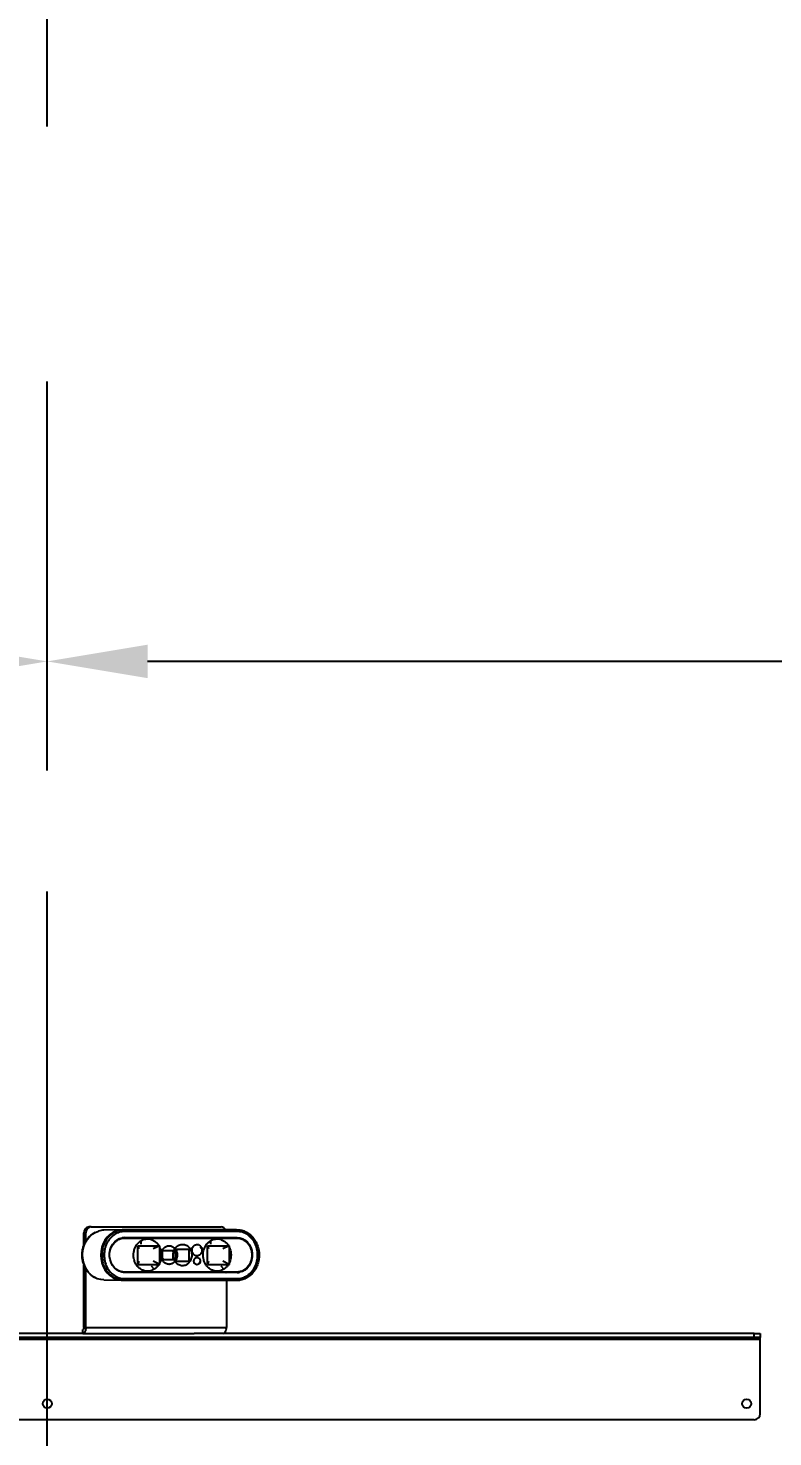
# Model space of a CAD drawing. Header units: millimetres. Extents: x 3916 to 10869, y 6515 to 11511.
# Drawn here: x 7067 to 7438, y 7604 to 8306 of the extents above; entities that cross this region are included whole.
import ezdxf

# ---------------------------------------------------------------- set-up
doc = ezdxf.new("R2010")
doc.units = ezdxf.units.MM
doc.header["$LTSCALE"] = 50
doc.header["$PDSIZE"] = -1
doc.linetypes.add('CENTERX2', pattern=[20.32, 12.7, -2.54, 2.54, -2.54])
doc.layers.add('CENTER_LINE', color=1, linetype='CENTERX2')
doc.layers.add('dim', color=4, linetype='Continuous', lineweight=18)
doc.styles.add('SLDTEXTSTYLE0', font='GULIM.TTC')
doc.dimstyles.new('ISO-25', dxfattribs={"dimtxt": 2.5, "dimasz": 2.5, "dimexe": 1.25, "dimexo": 0.625, "dimtad": 1, "dimtxsty": 'SLDTEXTSTYLE0', "dimcen": 2.5, "dimadec": 0, "dimazin": 0, "dimtfac": 1, "dimtmove": 0, "dimatfit": 3, "dimfxl": 0, "dimarcsym": 0})

# ---------------------------------------------------------------- blocks, each defined once
blk = doc.blocks.new('*D5')
at = {"layer": 'Defpoints', "color": 0}
for p in [(7076.31, 7990.34), (7076.31, 7923.51), (8090.12, 7689.16)]:
    blk.add_point(p, dxfattribs=at)
at = {"layer": 'dim', "color": 0, "lineweight": -2, "ltscale": 2}
for p, q in [((7076.31, 7936.01), (7076.31, 8015.34)), ((8090.12, 7701.66), (8090.12, 8015.34)), ((8040.12, 7990.34), (7126.31, 7990.34))]:
    blk.add_line(p, q, dxfattribs=at)
at = {"layer": 'dim', "color": 0}
for points in [[(7126.31, 7998.67), (7126.31, 7982), (7076.31, 7990.34)], [(8040.12, 7982), (8040.12, 7998.67), (8090.12, 7990.34)]]:
    blk.add_solid(points, dxfattribs=at)
at = {"layer": 'dim', "color": 0, "insert": (7583.22, 8032.59), "char_height": 50, "attachment_point": 5, "style": 'SLDTEXTSTYLE0'}
blk.add_mtext('1013,81', dxfattribs=at)
blk = doc.blocks.new('*D6')
at = {"layer": 'Defpoints', "color": 0}
for p in [(6062.5, 7990.34), (7076.31, 7923.51), (6062.5, 7689.16)]:
    blk.add_point(p, dxfattribs=at)
at = {"layer": 'dim', "color": 0, "lineweight": -2, "ltscale": 2}
for p, q in [((6062.5, 7701.66), (6062.5, 8015.34)), ((7076.31, 7936.01), (7076.31, 8015.34)), ((7026.31, 7990.34), (6112.5, 7990.34))]:
    blk.add_line(p, q, dxfattribs=at)
at = {"layer": 'dim', "color": 0}
for points in [[(6112.5, 7998.67), (6112.5, 7982), (6062.5, 7990.34)], [(7026.31, 7982), (7026.31, 7998.67), (7076.31, 7990.34)]]:
    blk.add_solid(points, dxfattribs=at)
at = {"layer": 'dim', "color": 0, "insert": (6569.4, 8032.59), "char_height": 50, "attachment_point": 5, "style": 'SLDTEXTSTYLE0'}
blk.add_mtext('1013,81', dxfattribs=at)
blk = doc.blocks.new('*D25')
at = {"layer": 'Defpoints', "color": 0}
for p in [(7076.31, 10374.33), (7037.28, 8872.8), (6982.13, 8777.29), (6894.79, 8441.68), (7076.31, 7240.74)]:
    blk.add_point(p, dxfattribs=at)
at = {"layer": 'dim', "color": 0, "lineweight": -2, "ltscale": 2}
blk.add_line((6975.88, 8766.46), (6798.44, 8459.12), dxfattribs=at)
blk.add_arc((7076.31, 8940.41), 530.74, 245.39976, 264.60024, dxfattribs=at)
at = {"layer": 'dim', "color": 0}
for points in [[(6859.19, 8465.25), (6851.55, 8450.44), (6810.94, 8480.77)], [(7025.97, 8403.7), (7026.76, 8420.35), (7076.31, 8409.67)]]:
    blk.add_solid(points, dxfattribs=at)
at = {"layer": 'dim', "color": 0, "insert": (6949.01, 8465.3), "char_height": 50, "attachment_point": 5, "rotation": 345, "style": 'SLDTEXTSTYLE0'}
blk.add_mtext('30%%d', dxfattribs=at)
blk = doc.blocks.new('*D26')
at = {"layer": 'Defpoints', "color": 0}
for p in [(7076.31, 10374.33), (7115.34, 8872.8), (7170.49, 8777.29), (7168.47, 8417.73), (7076.31, 7240.74)]:
    blk.add_point(p, dxfattribs=at)
at = {"layer": 'dim', "color": 0, "lineweight": -2, "ltscale": 2}
blk.add_line((7176.74, 8766.46), (7354.18, 8459.12), dxfattribs=at)
blk.add_arc((7076.31, 8940.41), 530.74, 275.39976, 294.60024, dxfattribs=at)
at = {"layer": 'dim', "color": 0}
for points in [[(7301.07, 8450.44), (7293.42, 8465.25), (7341.68, 8480.77)], [(7125.86, 8420.35), (7126.65, 8403.7), (7076.31, 8409.67)]]:
    blk.add_solid(points, dxfattribs=at)
at = {"layer": 'dim', "color": 0, "insert": (7203.61, 8465.3), "char_height": 50, "attachment_point": 5, "rotation": 15, "style": 'SLDTEXTSTYLE0'}
blk.add_mtext('30%%d', dxfattribs=at)
blk = doc.blocks.new('*D37')
at = {"layer": 'Defpoints', "color": 0}
for p in [(7269.11, 10680.9), (7076.31, 10374.33), (7170.49, 10314.29), (7115.34, 10218.77), (7076.31, 7240.74)]:
    blk.add_point(p, dxfattribs=at)
at = {"layer": 'dim', "color": 0, "lineweight": -2, "ltscale": 2}
for p, q in [((7076.31, 10386.83), (7076.31, 10739.89)), ((7176.74, 10325.11), (7370.67, 10661.02))]:
    blk.add_line(p, q, dxfattribs=at)
blk.add_arc((7076.31, 10151.17), 563.73, 65.08356, 84.91644, dxfattribs=at)
at = {"layer": 'dim', "color": 0}
for points in [[(7126.63, 10721), (7125.89, 10704.35), (7076.31, 10714.89)], [(7309.96, 10655.03), (7317.65, 10669.82), (7358.17, 10639.37)]]:
    blk.add_solid(points, dxfattribs=at)
at = {"layer": 'dim', "color": 0, "insert": (7232.27, 10733.24), "char_height": 50, "attachment_point": 5, "rotation": 345, "style": 'SLDTEXTSTYLE0'}
blk.add_mtext('30%%d', dxfattribs=at)
blk = doc.blocks.new('*D38')
at = {"layer": 'Defpoints', "color": 0}
for p in [(6978.47, 10706.05), (7076.31, 10374.33), (6982.13, 10314.29), (7037.28, 10218.77), (7076.31, 7240.74)]:
    blk.add_point(p, dxfattribs=at)
at = {"layer": 'dim', "color": 0, "lineweight": -2, "ltscale": 2}
for p, q in [((7076.31, 10386.83), (7076.31, 10739.61)), ((6975.88, 10325.11), (6782.09, 10660.78))]:
    blk.add_line(p, q, dxfattribs=at)
blk.add_arc((7076.31, 10151.17), 563.45, 95.08608, 114.91392, dxfattribs=at)
at = {"layer": 'dim', "color": 0}
for points in [[(7026.73, 10704.07), (7025.99, 10720.72), (7076.31, 10714.61)], [(6835.11, 10669.57), (6842.8, 10654.79), (6794.59, 10639.13)]]:
    blk.add_solid(points, dxfattribs=at)
at = {"layer": 'dim', "color": 0, "insert": (6920.42, 10732.96), "char_height": 50, "attachment_point": 5, "rotation": 15, "style": 'SLDTEXTSTYLE0'}
blk.add_mtext('30%%d', dxfattribs=at)

msp = doc.modelspace()

# ---------------------------------------------------------------- linework, layer by layer
at = {"color": 7, "linetype": 'Continuous', "lineweight": 25}
for p, q in [((7094.559, 7705.741), (7095.559, 7705.741)), ((7094.559, 7699.825), (7094.559, 7705.741)), ((7095.559, 7701.791), (7095.559, 7705.741)), ((7098.157, 7708.741), (7097.157, 7708.741)), ((7098.157, 7708.741), (7162.961, 7708.741)), ((7113.669, 7707.29), (7104.471, 7707.129)), ((7113.054, 7703.072), (7114.409, 7703.226)), ((7113.834, 7707.291), (7114.441, 7707.27)), ((7169.887, 7707.291), (7113.834, 7707.291)), ((7114.255, 7703.286), (7114.071, 7703.283)), ((7114.255, 7703.286), (7114.785, 7703.323)), ((7114.409, 7703.226), (7114.759, 7703.226)), ((7170.494, 7707.27), (7114.441, 7707.27)), ((7114.759, 7703.226), (7170.812, 7703.226)), ((7114.785, 7703.323), (7170.839, 7703.323)), ((7170.887, 7706.47), (7114.834, 7706.47)), ((7114.834, 7703.423), (7170.887, 7703.423)), ((7122.897, 7701.796), (7122.982, 7700.149)), ((7157.538, 7701.796), (7157.623, 7700.149)), ((7169.887, 7707.291), (7170.385, 7707.291)), ((7169.887, 7707.291), (7170.494, 7707.27)), ((7171.087, 7707.215), (7169.887, 7707.291)), ((7170.385, 7707.291), (7170.159, 7707.287)), ((7170.385, 7707.291), (7170.53, 7707.29)), ((7171.687, 7707.135), (7170.494, 7707.27)), ((7171.692, 7707.194), (7171.087, 7707.215)), ((7172.19, 7707.194), (7171.585, 7707.215)), ((7121.398, 7699.416), (7121.412, 7699.377)), ((7121.398, 7690.067), (7121.398, 7699.416)), ((7121.412, 7699.377), (7121.982, 7697.775)), ((7121.412, 7699.377), (7132.335, 7699.377)), ((7132.335, 7699.377), (7129.099, 7697.775)), ((7132.415, 7699.416), (7132.335, 7699.377)), ((7132.415, 7690.067), (7132.415, 7699.416)), ((7133.606, 7696.776), (7133.472, 7696.961)), ((7134.081, 7696.231), (7133.606, 7697.031)), ((7133.606, 7697.031), (7140.708, 7697.031)), ((7133.606, 7697.031), (7133.606, 7692.451)), ((7138.702, 7696.231), (7139.369, 7696.497)), ((7139.587, 7697.301), (7139.747, 7697.031)), ((7139.71, 7696.633), (7140.077, 7696.78)), ((7140.077, 7697.411), (7140.077, 7697.031)), ((7140.077, 7696.802), (7140.077, 7692.681)), ((7140.085, 7696.783), (7140.708, 7697.031)), ((7140.09, 7697.717), (7146.743, 7697.717)), ((7140.708, 7697.031), (7140.708, 7692.451)), ((7146.736, 7697.679), (7146.736, 7691.804)), ((7148.717, 7695.81), (7148.852, 7696.044)), ((7152.459, 7698.319), (7153.064, 7698.553)), ((7156.039, 7699.416), (7156.053, 7699.377)), ((7156.039, 7690.067), (7156.039, 7699.416)), ((7156.053, 7699.377), (7156.623, 7697.775)), ((7156.053, 7699.377), (7166.976, 7699.377)), ((7166.976, 7699.377), (7163.74, 7697.775)), ((7167.056, 7699.416), (7166.976, 7699.377)), ((7167.056, 7690.067), (7167.056, 7699.416)), ((7094.559, 7658.741), (7094.559, 7689.627)), ((7107.354, 7694.741), (7107.41, 7694.741)), ((7121.412, 7690.106), (7121.398, 7690.067)), ((7121.982, 7691.708), (7121.412, 7690.106)), ((7121.412, 7690.106), (7132.335, 7690.106)), ((7128.099, 7689.333), (7129.572, 7687.687)), ((7132.335, 7690.106), (7129.099, 7691.708)), ((7132.335, 7690.106), (7132.415, 7690.067)), ((7134.081, 7693.251), (7133.606, 7692.451)), ((7133.606, 7692.451), (7140.708, 7692.451)), ((7139.312, 7693.008), (7138.702, 7693.251)), ((7140.077, 7692.703), (7139.71, 7692.85)), ((7140.077, 7692.451), (7140.077, 7692.072)), ((7140.077, 7691.926), (7140.077, 7691.804)), ((7140.708, 7692.451), (7140.085, 7692.7)), ((7140.09, 7691.766), (7146.743, 7691.766)), ((7146.736, 7692.557), (7147.703, 7692.182)), ((7149.583, 7692.418), (7149.549, 7692.611)), ((7152.305, 7690.872), (7151.728, 7691.065)), ((7156.053, 7690.106), (7156.039, 7690.067)), ((7156.623, 7691.708), (7156.053, 7690.106)), ((7156.053, 7690.106), (7166.976, 7690.106)), ((7162.74, 7689.333), (7164.213, 7687.687)), ((7166.976, 7690.106), (7163.74, 7691.708)), ((7166.976, 7690.106), (7167.056, 7690.067)), ((7095.559, 7658.741), (7095.559, 7687.735)), ((7104.471, 7682.353), (7113.669, 7682.193)), ((7113.834, 7682.191), (7114.441, 7682.213)), ((7113.834, 7682.191), (7169.887, 7682.191)), ((7113.935, 7682.242), (7114.015, 7682.24)), ((7114.071, 7686.2), (7114.255, 7686.197)), ((7114.255, 7686.197), (7114.785, 7686.16)), ((7114.255, 7686.197), (7170.308, 7686.197)), ((7114.409, 7686.256), (7114.759, 7686.256)), ((7114.441, 7682.213), (7170.494, 7682.213)), ((7170.812, 7686.256), (7114.759, 7686.256)), ((7170.839, 7686.16), (7114.785, 7686.16)), ((7170.887, 7686.06), (7114.834, 7686.06)), ((7114.834, 7683.012), (7170.887, 7683.012)), ((7165.614, 7686.299), (7165.403, 7686.134)), ((7165.559, 7682.191), (7165.559, 7658.741)), ((7169.887, 7682.191), (7171.085, 7682.268)), ((7169.887, 7682.191), (7170.494, 7682.213)), ((7170.385, 7682.191), (7169.887, 7682.191)), ((7170.385, 7682.191), (7170.159, 7682.195)), ((7170.308, 7686.197), (7170.839, 7686.16)), ((7170.494, 7682.213), (7171.687, 7682.348)), ((7171.087, 7682.268), (7171.692, 7682.289)), ((7171.585, 7682.268), (7172.19, 7682.289)), ((7172.185, 7682.348), (7171.654, 7682.288)), ((7431.309, 7652.741), (6721.309, 7652.741)), ((7428.309, 7653.741), (6724.309, 7653.741)), ((7094.059, 7655.741), (7058.559, 7655.741)), ((7094.059, 7655.741), (7094.059, 7657.741)), ((7094.059, 7655.741), (7149.485, 7655.741)), ((7094.559, 7658.741), (7095.559, 7658.741)), ((7095.559, 7658.741), (7165.559, 7658.741)), ((7428.309, 7655.741), (7149.485, 7655.741)), ((7428.309, 7653.741), (7428.309, 7655.741)), ((7428.309, 7655.741), (7431.309, 7655.741)), ((7431.309, 7653.741), (7428.309, 7653.741)), ((7431.309, 7655.741), (7431.309, 7653.741)), ((7431.309, 7652.741), (7431.309, 7653.741)), ((7431.309, 7615.741), (7431.309, 7652.741)), ((7428.309, 7612.741), (6724.309, 7612.741))]:
    msp.add_line(p, q, dxfattribs=at)
at = {"color": 7, "linetype": 'Continuous', "lineweight": 25, "flags": 128}
for points in [[(7100.394, 7683.36), (7099.598, 7683.782), (7098.172, 7684.79), (7096.901, 7686.044), (7095.816, 7687.512), (7094.943, 7689.157), (7094.303, 7690.94), (7093.913, 7692.817), (7093.782, 7694.741), (7093.913, 7696.666), (7094.303, 7698.542), (7094.943, 7700.325), (7095.816, 7701.971), (7096.901, 7703.439), (7098.172, 7704.692), (7099.598, 7705.701), (7100.394, 7706.123)], [(7104.471, 7682.353), (7102.926, 7682.51), (7101.262, 7682.98), (7099.683, 7683.749), (7098.231, 7684.799), (7096.943, 7686.103), (7095.85, 7687.626), (7094.981, 7689.331), (7094.358, 7691.174), (7093.998, 7693.108), (7093.908, 7695.084), (7094.092, 7697.051), (7094.545, 7698.959), (7095.255, 7700.759), (7096.204, 7702.406), (7097.368, 7703.858), (7098.717, 7705.077), (7100.217, 7706.032), (7101.83, 7706.7)], [(7113.834, 7707.291), (7112.133, 7707.137), (7110.475, 7706.677), (7108.899, 7705.924), (7107.445, 7704.895), (7106.148, 7703.616), (7105.041, 7702.118), (7104.15, 7700.439), (7103.497, 7698.62), (7103.099, 7696.705), (7102.965, 7694.741), (7103.099, 7692.778), (7103.497, 7690.863), (7104.15, 7689.044), (7105.041, 7687.365), (7106.148, 7685.867), (7107.445, 7684.588), (7108.899, 7683.559), (7110.475, 7682.806), (7112.133, 7682.346), (7113.834, 7682.191)], [(7114.834, 7686.06), (7113.439, 7686.21), (7112.094, 7686.657), (7110.843, 7687.384), (7109.731, 7688.366), (7108.795, 7689.569), (7108.069, 7690.952), (7107.578, 7692.466), (7107.338, 7694.059), (7107.359, 7695.676), (7107.639, 7697.26), (7108.168, 7698.757), (7108.928, 7700.115), (7109.894, 7701.286), (7111.03, 7702.23), (7112.299, 7702.915), (7113.655, 7703.316)], [(7114.785, 7686.16), (7113.407, 7686.309), (7112.077, 7686.75), (7110.841, 7687.469), (7109.741, 7688.439), (7108.816, 7689.629), (7108.099, 7690.996), (7107.613, 7692.492), (7107.377, 7694.067), (7107.397, 7695.665), (7107.673, 7697.231), (7108.196, 7698.711), (7108.948, 7700.053), (7109.902, 7701.211), (7111.026, 7702.144), (7112.28, 7702.821), (7113.621, 7703.217)], [(7113.621, 7703.217), (7113.63, 7703.219), (7113.638, 7703.225), (7113.645, 7703.235), (7113.651, 7703.247), (7113.655, 7703.262), (7113.657, 7703.279), (7113.657, 7703.297), (7113.655, 7703.316)], [(7114.834, 7703.423), (7114.833, 7703.404), (7114.83, 7703.385), (7114.826, 7703.368), (7114.82, 7703.353), (7114.812, 7703.341), (7114.804, 7703.332), (7114.795, 7703.325), (7114.785, 7703.323)], [(7170.887, 7703.423), (7170.886, 7703.404), (7170.883, 7703.385), (7170.879, 7703.368), (7170.873, 7703.353), (7170.866, 7703.341), (7170.857, 7703.332), (7170.848, 7703.325), (7170.839, 7703.323)], [(7170.839, 7703.323), (7172.214, 7703.175), (7173.542, 7702.735), (7174.776, 7702.02), (7175.874, 7701.053), (7176.799, 7699.868), (7177.517, 7698.506), (7178.005, 7697.014), (7178.246, 7695.444), (7178.23, 7693.849), (7177.96, 7692.285), (7177.443, 7690.806), (7176.699, 7689.463), (7175.752, 7688.302), (7174.635, 7687.364), (7173.387, 7686.68), (7172.052, 7686.275)], [(7170.887, 7703.423), (7172.278, 7703.273), (7173.621, 7702.828), (7174.87, 7702.105), (7175.981, 7701.126), (7176.916, 7699.928), (7177.643, 7698.55), (7178.137, 7697.041), (7178.38, 7695.452), (7178.365, 7693.839), (7178.091, 7692.257), (7177.569, 7690.761), (7176.815, 7689.402), (7175.857, 7688.227), (7174.728, 7687.278), (7173.465, 7686.586), (7172.114, 7686.176)], [(7114.409, 7686.256), (7112.975, 7686.419), (7112.957, 7686.424)], [(7114.834, 7686.06), (7114.833, 7686.079), (7114.83, 7686.097), (7114.826, 7686.114), (7114.82, 7686.129), (7114.812, 7686.142), (7114.804, 7686.151), (7114.795, 7686.157), (7114.785, 7686.16)], [(7170.308, 7686.197), (7171.692, 7686.348), (7171.739, 7686.358)], [(7172.089, 7682.347), (7172.085, 7682.346), (7170.385, 7682.191)], [(7170.887, 7686.06), (7170.886, 7686.079), (7170.883, 7686.097), (7170.879, 7686.114), (7170.873, 7686.129), (7170.866, 7686.142), (7170.857, 7686.151), (7170.848, 7686.157), (7170.839, 7686.16)], [(7095.559, 7658.741), (7095.531, 7658.156), (7095.445, 7657.593), (7095.307, 7657.075), (7095.12, 7656.62), (7094.893, 7656.247), (7094.633, 7655.97), (7094.352, 7655.799), (7094.059, 7655.741)], [(7094.559, 7658.741), (7094.55, 7658.546), (7094.521, 7658.359), (7094.475, 7658.186), (7094.413, 7658.034), (7094.337, 7657.91), (7094.251, 7657.818), (7094.157, 7657.761), (7094.059, 7657.741)], [(7164.059, 7655.741), (7164.352, 7655.799), (7164.633, 7655.97), (7164.893, 7656.247), (7165.12, 7656.62), (7165.307, 7657.075), (7165.445, 7657.593), (7165.531, 7658.156), (7165.559, 7658.741)]]:
    msp.add_lwpolyline(points, dxfattribs=at)
at = {"color": 7, "linetype": 'Continuous', "lineweight": 25}
for centre in [(7076.309, 7620.741), (7424.509, 7620.741)]:
    msp.add_circle(centre, 2.25, dxfattribs=at)
for centre, radius, start, end in [((7097.374, 7705.929), 2.821, 94.40195, 183.811261), ((7098.374, 7705.929), 2.821, 94.40195, 183.811261), ((7104.641, 7697.738), 9.393, 91.035554, 107.418018), ((7114.786, 7696.863), 6.46, 90.008438, 100.395498), ((7114.835, 7696.888), 6.535, 90.008438, 100.395498), ((7162.867, 7706.166), 2.578, 25.898865, 87.904496), ((7114.281, 7686.279), 0.0858, 192.642775, 252.474166), ((7170.333, 7686.277), 0.0841, 194.346765, 252.795367), ((7170.838, 7692.622), 6.462, 270.009531, 280.827402), ((7170.886, 7692.597), 6.537, 270.009532, 280.827402), ((7172.007, 7686.178), 0.107, 359.272636, 65.366436), ((7428.309, 7615.741), 3, 270, 0)]:
    msp.add_arc(centre, radius, start, end, dxfattribs=at)
for points, knots in [([(7100.08, 7705.935), (7099.77, 7705.776), (7098.963, 7705.364), (7097.794, 7704.453), (7096.589, 7703.253), (7095.557, 7701.87), (7094.714, 7700.339), (7094.08, 7698.687), (7093.669, 7696.945), (7093.493, 7695.149), (7093.56, 7693.334), (7093.872, 7691.541), (7094.426, 7689.807), (7095.213, 7688.174), (7096.217, 7686.676), (7097.422, 7685.361), (7098.67, 7684.315), (7099.567, 7683.823), (7099.95, 7683.612)], [0, 0, 0, 0, 0.0390391, 0.1016874, 0.1647449, 0.2283143, 0.2924377, 0.3571026, 0.4222593, 0.4878407, 0.5537772, 0.6199912, 0.6863814, 0.7528341, 0.8191986, 0.8852957, 0.9509451, 1, 1, 1, 1]), ([(7114.441, 7707.27), (7113.73, 7707.224), (7112.31, 7707.131), (7110.262, 7706.385), (7108.374, 7705.227), (7106.719, 7703.657), (7105.361, 7701.747), (7104.352, 7699.567), (7103.73, 7697.201), (7103.52, 7694.741), (7103.73, 7692.281), (7104.352, 7689.916), (7105.361, 7687.736), (7106.719, 7685.825), (7108.374, 7684.255), (7110.262, 7683.097), (7112.31, 7682.352), (7113.73, 7682.259), (7114.441, 7682.213)], [0, 0, 0, 0, 0.0625029, 0.1250003, 0.1874976, 0.2499971, 0.3124959, 0.3749943, 0.4374967, 0.4999979, 0.5624982, 0.6250006, 0.6875032, 0.7500027, 0.812502, 0.8750012, 0.9375001, 1, 1, 1, 1]), ([(7114.834, 7706.47), (7113.947, 7706.393), (7112.174, 7706.237), (7109.697, 7705.006), (7107.569, 7703.133), (7105.936, 7700.673), (7104.909, 7697.812), (7104.559, 7694.741), (7104.909, 7691.671), (7105.936, 7688.81), (7107.569, 7686.35), (7109.697, 7684.477), (7112.174, 7683.246), (7113.947, 7683.09), (7114.834, 7683.012)], [0, 0, 0, 0, 0.0833357, 0.1666647, 0.249997, 0.3333285, 0.4166622, 0.4999978, 0.5833319, 0.6666693, 0.7500028, 0.8333353, 0.9166671, 1, 1, 1, 1]), ([(7109.609, 7700.785), (7109.954, 7701.14), (7110.658, 7701.865), (7111.931, 7702.624), (7113.315, 7703.132), (7114.277, 7703.195), (7114.759, 7703.226)], [0, 0, 0, 0, 0.242134, 0.494756, 0.747378, 1, 1, 1, 1]), ([(7113.989, 7707.237), (7113.989, 7707.238), (7113.987, 7707.243), (7113.958, 7707.242), (7113.935, 7707.241)], [0, 0, 0, 0, 0.2319364, 1, 1, 1, 1]), ([(7122.897, 7701.796), (7123.309, 7702.022), (7124.134, 7702.474), (7125.486, 7702.782), (7126.858, 7702.801), (7128.207, 7702.504), (7129.483, 7701.913), (7130.621, 7701.035), (7131.438, 7700.172), (7131.784, 7699.553), (7131.883, 7699.377)], [0, 0, 0, 0, 0.1351368, 0.2702736, 0.4054104, 0.5405472, 0.675684, 0.8108208, 0.9459576, 1, 1, 1, 1]), ([(7157.538, 7701.796), (7157.95, 7702.022), (7158.775, 7702.474), (7160.127, 7702.782), (7161.499, 7702.801), (7162.848, 7702.504), (7164.124, 7701.913), (7165.263, 7701.036), (7166.096, 7700.15), (7166.455, 7699.505), (7166.568, 7699.303)], [0, 0, 0, 0, 0.13410629, 0.26821257, 0.40231886, 0.53642514, 0.67053143, 0.80463771, 0.938744, 1, 1, 1, 1]), ([(7170.887, 7683.012), (7171.774, 7683.09), (7173.546, 7683.246), (7176.024, 7684.477), (7178.152, 7686.35), (7179.785, 7688.81), (7180.811, 7691.671), (7181.161, 7694.741), (7180.811, 7697.812), (7179.785, 7700.673), (7178.152, 7703.133), (7176.024, 7705.006), (7173.546, 7706.237), (7171.773, 7706.393), (7170.887, 7706.47)], [0, 0, 0, 0, 0.0833357, 0.1666647, 0.249997, 0.3333285, 0.4166622, 0.4999978, 0.5833319, 0.6666693, 0.7500028, 0.8333353, 0.9166671, 1, 1, 1, 1]), ([(7171.687, 7682.348), (7171.996, 7682.374), (7173.014, 7682.459), (7174.671, 7683.109), (7176.561, 7684.253), (7178.215, 7685.827), (7179.574, 7687.736), (7180.583, 7689.916), (7181.204, 7692.281), (7181.414, 7694.741), (7181.205, 7697.201), (7180.583, 7699.567), (7179.574, 7701.747), (7178.216, 7703.657), (7176.561, 7705.23), (7174.671, 7706.374), (7173.014, 7707.024), (7171.996, 7707.109), (7171.687, 7707.135)], [0, 0, 0, 0, 0.02935366, 0.0965863, 0.16381877, 0.23105355, 0.29828758, 0.36552128, 0.43275916, 0.49999587, 0.56723153, 0.63446951, 0.70170763, 0.76894248, 0.83617701, 0.90341156, 0.97064569, 1, 1, 1, 1]), ([(7172.185, 7707.135), (7172.494, 7707.109), (7173.512, 7707.024), (7175.169, 7706.374), (7177.059, 7705.23), (7178.713, 7703.656), (7180.072, 7701.747), (7181.081, 7699.567), (7181.702, 7697.201), (7181.912, 7694.741), (7181.703, 7692.281), (7181.081, 7689.916), (7180.072, 7687.735), (7178.714, 7685.826), (7177.059, 7684.252), (7175.169, 7683.109), (7173.512, 7682.459), (7172.494, 7682.374), (7172.185, 7682.348)], [0, 0, 0, 0, 0.0293572, 0.0965897, 0.1638219, 0.2310564, 0.2982902, 0.3655237, 0.4327614, 0.4999979, 0.5672333, 0.634471, 0.7017089, 0.7689436, 0.8361779, 0.9034122, 0.9706461, 1, 1, 1, 1]), ([(7132.415, 7698.403), (7132.584, 7697.99), (7132.947, 7697.1), (7133.198, 7695.605), (7133.211, 7694.024), (7132.971, 7692.468), (7132.599, 7691.518), (7132.415, 7691.048)], [0, 0, 0, 0, 0.179001, 0.3853444, 0.5916878, 0.7980313, 1, 1, 1, 1]), ([(7133.472, 7696.961), (7133.776, 7697.46), (7134.385, 7698.456), (7135.837, 7699.295), (7137.434, 7699.469), (7138.944, 7698.898), (7140.024, 7697.973), (7140.341, 7697.173), (7140.439, 7696.924)], [0, 0, 0, 0, 0.1834613, 0.3669227, 0.550384, 0.7338454, 0.9173067, 1, 1, 1, 1]), ([(7140.708, 7696.331), (7140.753, 7696.236), (7141.052, 7695.615), (7141.097, 7694.466), (7140.812, 7693.58), (7140.708, 7693.256)], [0, 0, 0, 0, 0.1018293, 0.6724835, 1, 1, 1, 1]), ([(7167.056, 7698.403), (7167.225, 7697.99), (7167.588, 7697.1), (7167.839, 7695.605), (7167.853, 7694.024), (7167.612, 7692.468), (7167.24, 7691.518), (7167.056, 7691.048)], [0, 0, 0, 0, 0.179001, 0.3853444, 0.5916878, 0.7980313, 1, 1, 1, 1]), ([(7114.759, 7686.256), (7114.277, 7686.287), (7113.314, 7686.348), (7111.937, 7686.869), (7110.948, 7687.41), (7110.491, 7687.859), (7110.4, 7687.948)], [0, 0, 0, 0, 0.3078982, 0.6157964, 0.9236945, 1, 1, 1, 1]), ([(7131.887, 7690.106), (7131.813, 7689.968), (7131.496, 7689.386), (7130.726, 7688.529), (7129.957, 7687.968), (7129.572, 7687.687)], [0, 0, 0, 0, 0.1338324, 0.5669162, 1, 1, 1, 1]), ([(7166.568, 7690.175), (7166.48, 7690.014), (7166.152, 7689.407), (7165.367, 7688.529), (7164.598, 7687.967), (7164.213, 7687.687)], [0, 0, 0, 0, 0.15312719, 0.5765636, 1, 1, 1, 1]), ([(7114.026, 7682.24), (7114.026, 7682.24), (7114.029, 7682.241), (7114.021, 7682.242), (7114.003, 7682.249), (7113.983, 7682.257), (7113.96, 7682.27), (7113.938, 7682.286), (7113.927, 7682.299), (7113.923, 7682.304)], [0, 0, 0, 0, 0.005741, 0.3486482, 0.499936, 0.6414624, 0.7797751, 0.9232638, 1, 1, 1, 1]), ([(7165.286, 7686.065), (7165.304, 7686.068), (7165.431, 7686.093), (7165.53, 7686.198), (7165.614, 7686.289)], [0, 0, 0, 0, 0.14004049, 1, 1, 1, 1])]:
    msp.add_open_spline(points, degree=3, knots=knots, dxfattribs=at)
for points in [[(7114.834, 7706.47), (7114.828, 7706.574), (7114.816, 7706.781), (7114.725, 7707.044), (7114.596, 7707.23), (7114.492, 7707.257), (7114.441, 7707.27)], [(7129.572, 7687.687), (7129.16, 7687.461), (7128.335, 7687.009), (7126.984, 7686.701), (7125.612, 7686.682), (7124.262, 7686.979), (7122.988, 7687.572), (7121.839, 7688.441), (7120.859, 7689.552), (7120.086, 7690.863), (7119.549, 7692.322), (7119.269, 7693.875), (7119.256, 7695.461), (7119.512, 7697.019), (7120.025, 7698.491), (7120.78, 7699.813), (7121.735, 7700.96), (7122.51, 7701.517), (7122.897, 7701.796)], [(7164.213, 7687.687), (7163.801, 7687.461), (7162.977, 7687.009), (7161.625, 7686.701), (7160.253, 7686.682), (7158.903, 7686.979), (7157.629, 7687.572), (7156.481, 7688.441), (7155.5, 7689.552), (7154.727, 7690.863), (7154.19, 7692.322), (7153.91, 7693.875), (7153.897, 7695.461), (7154.153, 7697.019), (7154.666, 7698.491), (7155.421, 7699.813), (7156.376, 7700.96), (7157.151, 7701.517), (7157.538, 7701.796)], [(7170.887, 7706.47), (7170.881, 7706.574), (7170.869, 7706.781), (7170.779, 7707.044), (7170.649, 7707.23), (7170.546, 7707.257), (7170.494, 7707.27)], [(7170.812, 7703.226), (7171.293, 7703.195), (7172.255, 7703.132), (7173.642, 7702.627), (7174.921, 7701.843), (7176.041, 7700.78), (7176.962, 7699.486), (7177.641, 7698.009), (7178.078, 7696.407), (7178.133, 7695.297), (7178.16, 7694.741)], [(7140.509, 7692.522), (7140.204, 7692.023), (7139.595, 7691.027), (7138.142, 7690.187), (7136.551, 7690.017), (7135.018, 7690.573), (7133.785, 7691.763), (7133.049, 7693.4), (7132.875, 7695.266), (7133.273, 7696.396), (7133.472, 7696.961)], [(7147.703, 7692.182), (7147.352, 7691.607), (7146.65, 7690.457), (7144.973, 7689.489), (7143.139, 7689.293), (7141.371, 7689.934), (7139.948, 7691.306), (7139.1, 7693.194), (7138.9, 7695.346), (7139.358, 7696.649), (7139.587, 7697.301)], [(7139.587, 7697.301), (7139.938, 7697.876), (7140.641, 7699.026), (7142.317, 7699.993), (7144.151, 7700.189), (7145.92, 7699.549), (7147.342, 7698.177), (7148.19, 7696.289), (7148.391, 7694.137), (7147.932, 7692.833), (7147.703, 7692.182)], [(7148.717, 7695.81), (7148.594, 7696.159), (7148.348, 7696.858), (7148.456, 7698.01), (7148.91, 7699.022), (7149.672, 7699.757), (7150.619, 7700.1), (7151.602, 7699.995), (7152.5, 7699.476), (7152.876, 7698.861), (7153.064, 7698.553)], [(7153.064, 7698.553), (7153.187, 7698.203), (7153.432, 7697.505), (7153.325, 7696.353), (7152.871, 7695.341), (7152.109, 7694.606), (7151.162, 7694.263), (7150.179, 7694.368), (7149.281, 7694.886), (7148.905, 7695.502), (7148.717, 7695.81)], [(7152.305, 7690.872), (7152.186, 7690.677), (7151.947, 7690.286), (7151.378, 7689.958), (7150.755, 7689.891), (7150.154, 7690.109), (7149.671, 7690.575), (7149.383, 7691.216), (7149.315, 7691.947), (7149.471, 7692.389), (7149.549, 7692.611)], [(7149.549, 7692.611), (7149.668, 7692.806), (7149.906, 7693.196), (7150.476, 7693.525), (7151.099, 7693.592), (7151.699, 7693.374), (7152.182, 7692.908), (7152.47, 7692.267), (7152.538, 7691.536), (7152.383, 7691.093), (7152.305, 7690.872)], [(7178.16, 7694.741), (7178.133, 7694.186), (7178.078, 7693.075), (7177.641, 7691.473), (7176.962, 7689.997), (7176.041, 7688.703), (7174.921, 7687.64), (7173.642, 7686.856), (7172.255, 7686.351), (7171.293, 7686.288), (7170.812, 7686.256)], [(7114.834, 7683.012), (7114.828, 7682.909), (7114.816, 7682.701), (7114.725, 7682.439), (7114.596, 7682.253), (7114.492, 7682.226), (7114.441, 7682.213)], [(7170.887, 7683.012), (7170.881, 7682.909), (7170.869, 7682.701), (7170.779, 7682.439), (7170.649, 7682.253), (7170.546, 7682.226), (7170.494, 7682.213)]]:
    msp.add_open_spline(points, degree=3, dxfattribs=at)
at = {"layer": 'CENTER_LINE'}
msp.add_line((7076.309, 7240.741), (7076.309, 10374.327), dxfattribs=at)

# ---------------------------------------------------------------- dimensions: what is measured, and where the dimension line sits
at = {"layer": 'dim', "ltscale": 2}
for base, line1, line2, picture, middle in [((6978.468, 10706.054), ((6982.133, 10314.286), (7037.279, 10218.771)), ((7076.309, 7240.741), (7076.309, 10374.327)), '*D38', (6930.479, 10695.415)), ((7269.115, 10680.896), ((7076.309, 7240.741), (7076.309, 10374.327)), ((7170.485, 10314.286), (7115.34, 10218.771)), '*D37', (7222.212, 10695.685))]:
    dim = msp.add_angular_dim_2l(base=base, line1=line1, line2=line2, dimstyle='ISO-25', override={"dimscale": 20}, dxfattribs=at)
    dim.commit()
    dim.dimension.update_dxf_attribs({"geometry": picture, "text_midpoint": middle, "dimtype": 162})
for base, line1, picture, middle in [((6894.787, 8441.677), ((6982.133, 8777.288), (7037.279, 8872.803)), '*D25', (6949.006, 8465.304)), ((7168.471, 8417.732), ((7170.485, 8777.288), (7115.34, 8872.803)), '*D26', (7203.612, 8465.304))]:
    dim = msp.add_angular_dim_2l(base=base, line1=line1, line2=((7076.309, 7240.741), (7076.309, 10374.327)), dimstyle='ISO-25', override={"dimscale": 20}, dxfattribs=at)
    dim.commit()
    dim.dimension.update_dxf_attribs({"geometry": picture, "text_midpoint": middle})
for base, p1, p2, picture, middle in [((6062.496, 7990.336), (7076.309, 7923.512), (6062.496, 7689.16), '*D6', (6569.403, 8032.586)), ((7076.309, 7990.336), (8090.122, 7689.16), (7076.309, 7923.512), '*D5', (7583.216, 8032.586))]:
    dim = msp.add_linear_dim(base=base, p1=p1, p2=p2, dimstyle='ISO-25', override={"dimscale": 20}, dxfattribs=at)
    dim.commit()
    dim.dimension.update_dxf_attribs({"geometry": picture, "text_midpoint": middle})

doc.saveas('drawing.dxf')
